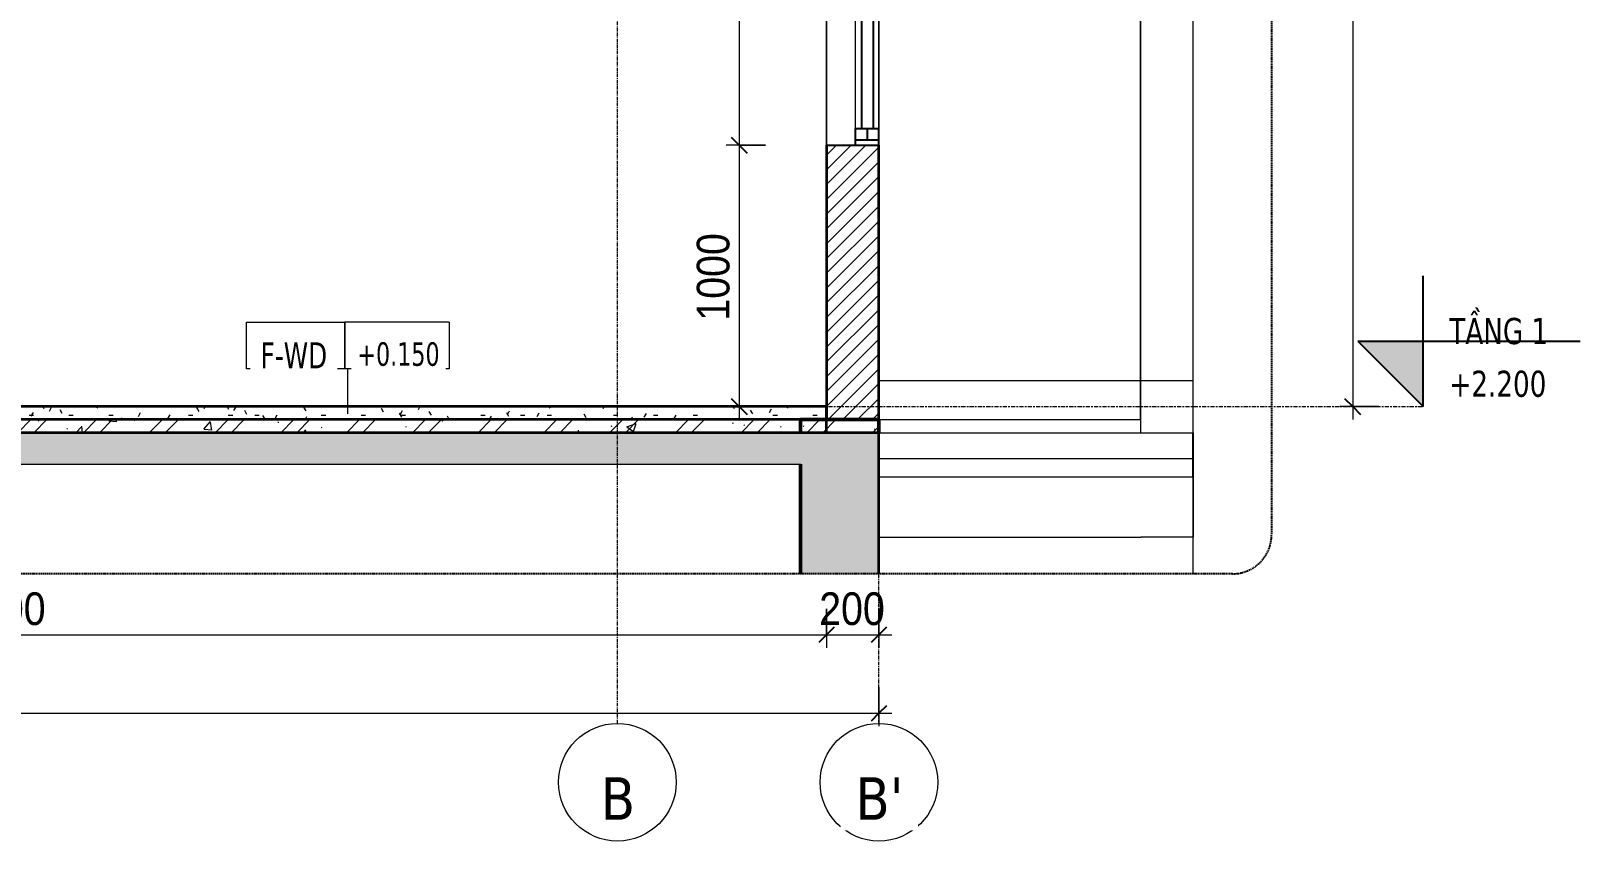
# Model space of a CAD drawing. Header units: millimetres. Extents: x 81424 to 264319, y 405 to 78637.
# Drawn here: x 130816 to 136740, y 538 to 3637 of the extents above; entities that cross this region are included whole.
import ezdxf

# ---------------------------------------------------------------- set-up
doc = ezdxf.new("R2010")
doc.units = ezdxf.units.MM
for name, pattern in [('Centre', [31.75, 6.35, -4.7625, 15.875, -4.7625]), ('Grid Line', [22.225, 12.7, -3.175, 3.175, -3.175]), ('Hidden', [7.14375, 4.7625, -2.38125])]:
    doc.linetypes.add(name, pattern=pattern)
for name, color, linetype, lineweight in [('0-6', 130, 'Continuous', 5), ('A-ANNO-DIMS', 211, 'Continuous', 9), ('A-ANNO-DIMS-50', 211, 'Continuous', 9), ('A-DETL-GENF', 92, 'Continuous', 18), ('A-DETL-GENF-4', 92, 'Hidden', 25), ('A-DETL-GENF-5', 9, 'Continuous', 18), ('A-DETL-MEDM', 33, 'Continuous', 35), ('A-DETL-THIN', 151, 'Continuous', 18), ('A-FLOR-2', 7, 'Continuous', 18), ('A-FLOR-FNSH-1', 250, 'Continuous', 35), ('A-FLOR-IDEN', 11, 'Continuous', 9), ('A-FLOR-LEVL', 51, 'Continuous', 9), ('A-FLOR-LEVL-1', 51, 'Continuous', 25), ('A-FLOR-LEVL-2', 51, 'Centre', 9), ('A-FLOR-PATT-1', 253, 'Continuous', 18), ('A-FLOR-PATT-3', 67, 'Continuous', 18), ('A-GLAZ', 151, 'Continuous', 18), ('A-GLAZ-1', 151, 'Continuous', 25), ('A-WALL', 113, 'Continuous', 18), ('A-WALL-2', 250, 'Continuous', 35), ('A-WALL-3', 7, 'Continuous', 18), ('A-WALL-PATT-2', 111, 'Continuous', 18), ('S-BEAM-1', 71, 'Continuous', 5), ('S-BEAM-2', 7, 'Continuous', 18), ('S-BEAM-3', 90, 'Continuous', 50), ('S-COLS', 52, 'Continuous', 18), ('S-GRID-1', 1, 'Grid Line', 9), ('S-GRID-IDEN', 1, 'Continuous', 9)]:
    doc.layers.add(name, color=color, linetype=linetype, lineweight=lineweight)
doc.styles.add('Tahoma', font='tahoma.ttf', dxfattribs={"width": 0.8, "height": 100})
doc.styles.add('Tahoma_1', font='tahoma.ttf', dxfattribs={"width": 0.8, "height": 90})
doc.styles.add('Tahoma_B', font='tahomabd.ttf', dxfattribs={"height": 162.5})
doc.styles.add('Tahoma_B_1', font='tahomabd.ttf', dxfattribs={"width": 0.85, "height": 100})
doc.styles.add('UTM Avo', font='', dxfattribs={"width": 0.9, "height": 125})
doc.styles.get('UTM Avo').set_extended_font_data('UTM Avo')
doc.dimstyles.new('1_Dim_chi_tiet_2_5', dxfattribs={"dimscale": 304.8, "dimtxt": 124.912619, "dimasz": 0.19685, "dimexe": 0.164042, "dimexo": 0.0625, "dimgap": 0.016404, "dimtad": 1, "dimdec": 0, "dimrnd": 5, "dimzin": 0, "dimdsep": 46, "dimtxsty": 'UTM Avo', "dimblk1": 'OBLIQUE', "dimblk2": 'OBLIQUE', "dimsah": 1, "dimcen": 0.09, "dimdle": 0.164042, "dimazin": 0, "dimtfac": 1, "dimtdec": 4, "dimtix": 1, "dimtmove": 0, "dimatfit": 3, "dimfxl": 0.328084, "dimfxlon": 1, "dimtvp": 1, "dimtolj": 1, "dimtzin": 0, "dimarcsym": 2})
pattern_1 = [(50, (-28703.14, 15375), (364.368, -31.878), [38.1, -419.1]), (355, (-28703.14, 15375), (-70.486, 382.113), [30.48, -335.28]), (100.451, (-28672.78, 15372.34), (293.885, 350.233), [32.38, -356.18]), (46.184, (-28703.14, 15476.6), (542.158, -84.086), [57.15, -628.65]), (96.636, (-28657.96, 15469.6), (474.805, 494.855), [48.57, -534.27]), (351.184, (-28703.14, 15476.6), (474.81, 494.85), [45.72, -502.92]), (21, (-28652.34, 15451.2), (303.2285, -204.5305), [38.1, -419.1]), (326, (-28652.34, 15451.2), (123.604, 368.376), [30.48, -335.28]), (71.451, (-28627.07, 15434.16), (426.834, 163.843), [32.38, -356.18]), (37.5, (-28703.14, 15375), (6.1766, 169.1102), [3.353, -327.863, 3.353, -337.007, -336.55]), (37.5, (-28703.14, 15375), (6.1766, 169.1102), [-671.576, 3.353, -333.197]), (7.5, (-28703.14, 15375), (133.6389, 200.3615), [3.353, -190.703, 3.353, -320.243, -128.27]), (7.5, (-28703.14, 15375), (133.6389, 200.3615), [-517.652, 3.353, -124.917]), (327.5, (-28816.43, 15375), (271.1818, -11.4584), [3.353, -123.647, 3.353, -392.887, -525.78]), (327.5, (-28816.43, 15375), (271.1818, -11.4584), [-523.24, 3.353, -522.427]), (317.5, (-28867.23, 15375), (296.2585, 50.853), [3.353, -161.747, 3.353, -259.791, -373.38]), (317.5, (-28867.23, 15375), (296.2585, 50.853), [-428.244, 3.353, -370.027]), (45, (-28703.14, 15375), (-125.7236, 125.7236), []), (45, (-28703.14, 15565.5), (-125.7236, 125.7236), [])]

# ---------------------------------------------------------------- blocks, each defined once
blk = doc.blocks.new('NCV_TKTC_KET CAU_rvt-4-TKCS_CĂN HỘ LOẠI 4 - MẶT CẮT 3')
at = {"layer": 'A-FLOR-PATT-1'}
h = blk.add_hatch(dxfattribs=at)
h.set_pattern_fill('FP_10', color=256, style=0, pattern_type=2)
h.set_pattern_definition(pattern_1)
h.paths.add_polyline_path([(-24846.9, 2100), (-24536.9, 2100), (-24536.9, 2150), (-28537.4, 2150), (-28537.4, 2100), (-25492.7, 2100)])
h = blk.add_hatch(dxfattribs=at)
h.set_pattern_fill('FP_10', color=256, style=0, pattern_type=2)
h.set_pattern_definition(pattern_1)
h.paths.add_polyline_path([(-24846.9, 2100), (-24536.9, 2100), (-24536.9, 2150), (-28537.4, 2150), (-28537.4, 2100), (-25492.7, 2100)])
at = {"layer": 'S-BEAM-1'}
blk.add_hatch(color=256, dxfattribs=at).paths.add_polyline_path([(-24836.9, 1560), (-24835.2, 1560), (-24835.2, 1980), (-24836.9, 1980), (-24836.9, 1750)])
at = {"layer": 'A-FLOR-2'}
for p, q in [((-24536.9, 2100), (-23336.9, 2100)), ((-23336.9, 1930), (-23336.9, 2100)), ((-23336.9, 1930), (-24536.9, 1930))]:
    blk.add_line(p, q, dxfattribs=at)
at = {"layer": 'A-FLOR-FNSH-1'}
for p, q in [((-24536.9, 2150), (-28537.4, 2150)), ((-24536.9, 2100), (-24536.9, 2150))]:
    blk.add_line(p, q, dxfattribs=at)
at = {"layer": 'S-BEAM-2'}
for p, q in [((-24536.9, 2300), (-23335.3, 2300)), ((-23335.3, 2100), (-23335.3, 2300)), ((-23335.3, 2100), (-23335.3, 1700)), ((-24536.9, 1700), (-23535.3, 1700)), ((-23335.3, 1700), (-23535.3, 1700))]:
    blk.add_line(p, q, dxfattribs=at)
at = {"layer": 'S-BEAM-3'}
for p, q in [((-24536.9, 2150), (-24836.9, 2150)), ((-24836.9, 2150), (-24836.9, 2100)), ((-24536.9, 2100), (-24536.9, 2150)), ((-24836.9, 1980), (-24836.9, 1560))]:
    blk.add_line(p, q, dxfattribs=at)
blk = doc.blocks.new('NCV_TKTC_TANG 1_rvt-4-TKCS_CĂN HỘ LOẠI 4 - MẶT CẮT 3')
at = {"layer": 'A-FLOR-PATT-3'}
h = blk.add_hatch(dxfattribs=at)
h.set_pattern_fill('FP_11', color=256, style=0, pattern_type=2)
h.set_pattern_definition([(0, (-28703.143, 15375), (203.2, 50.8), [16.764, -135.636, 16.764, -135.636, -812.8]), (0, (-28703.143, 15375), (203.2, 50.8), [-304.8, 16.764, -288.036, 16.764, -135.636, -355.6]), (0, (-28703.143, 15375), (203.2, 50.8), [-762, 16.764, -84.836, 16.764, -237.236]), (120, (-28626.943, 15400.4), (-145.59409, 150.57636), [16.764, -135.636, 16.764, -135.636, -812.8]), (120, (-28626.943, 15400.4), (-145.59409, 150.57636), [-304.8, 16.764, -288.036, 16.764, -135.636, -355.6]), (120, (-28626.943, 15400.4), (-145.59409, 150.57636), [-762, 16.764, -84.836, 16.764, -237.236]), (240, (-28601.543, 15502), (-57.60591, -201.37636), [16.764, -135.636, 16.764, -135.636, -812.8]), (240, (-28601.543, 15502), (-57.60591, -201.37636), [-304.8, 16.764, -288.036, 16.764, -135.636, -355.6]), (240, (-28601.543, 15502), (-57.60591, -201.37636), [-762, 16.764, -84.836, 16.764, -237.236])])
h.paths.add_polyline_path([(-24736.9, 2150), (-24737.4, 2200), (-28536.9, 2200), (-28536.9, 2150), (-24737.4, 2150)])
at = {"layer": 'A-FLOR-FNSH-1'}
for p, q in [((-24736.9, 2200), (-28536.9, 2200)), ((-24736.9, 2100), (-24736.9, 2200))]:
    blk.add_line(p, q, dxfattribs=at)
at = {"layer": 'A-WALL-3'}
blk.add_line((-24737.4, 2200), (-24737.4, 4950), dxfattribs=at)
blk = doc.blocks.new('1_FAMILY RVT - W01-WxH 1400x1400xmm-389822-TKCS_CĂN HỘ LOẠI 4 - MẶT CẮT 3')
at = {"layer": 'A-GLAZ'}
for p, q in [((-24736.9, 4600), (-24736.9, 3200)), ((-24536.9, 3200), (-24536.9, 4600)), ((-24625.8, 3263.5), (-24625.8, 4536.5)), ((-24536.9, 4536.5), (-24536.9, 3263.5))]:
    blk.add_line(p, q, dxfattribs=at)
at = {"layer": 'A-GLAZ-1'}
for p, q in [((-24536.9, 4600), (-24736.9, 4600)), ((-24625.8, 4600), (-24625.8, 4536.5)), ((-24625.8, 4581), (-24536.9, 4581)), ((-24581.4, 4536.5), (-24581.4, 4581)), ((-24536.9, 4600), (-24536.9, 4536.5)), ((-24625.8, 4536.5), (-24536.9, 4536.5)), ((-24603.6, 4536.5), (-24603.6, 3263.5)), ((-24559.2, 4536.5), (-24559.2, 3263.5)), ((-24625.8, 3200), (-24625.8, 3263.5)), ((-24625.8, 3263.5), (-24536.9, 3263.5)), ((-24581.4, 3263.5), (-24581.4, 3219.1)), ((-24536.9, 3200), (-24536.9, 3263.5)), ((-24736.9, 3200), (-24536.9, 3200)), ((-24536.9, 3219.1), (-24625.8, 3219.1))]:
    blk.add_line(p, q, dxfattribs=at)
blk = doc.blocks.new('BORDER VIEW - BORDER VIEW-2585575-TKCS_CĂN HỘ LOẠI 4 - MẶT CẮT 3')
at = {"layer": 'A-DETL-GENF-4'}
for p, q in [((-23035.2, 5952.9), (-23035.2, 1710)), ((-23185.2, 1560), (-34047.4, 1560))]:
    blk.add_line(p, q, dxfattribs=at)
blk.add_arc((-23185.2, 1710), 150, 270, 0, dxfattribs=at)
blk = doc.blocks.new('Level - CAO ĐỘ LEVEL-350587-TKCS_CĂN HỘ LOẠI 4 - MẶT CẮT 3')
at = {"layer": 'A-FLOR-LEVL'}
blk.add_hatch(color=256, dxfattribs=at).paths.add_polyline_path([(-22455.8, 2450), (-22455.8, 2200), (-22705.8, 2450)])
at = {"layer": 'A-FLOR-LEVL-1'}
for p, q in [((-22455.8, 2200), (-22455.8, 2700)), ((-22705.8, 2450), (-22455.8, 2200)), ((-22705.8, 2450), (-21855.8, 2450))]:
    blk.add_line(p, q, dxfattribs=at)
blk = doc.blocks.new('Grid - M_Grid Head - Circle-353313-TKCS_CĂN HỘ LOẠI 4 - MẶT CẮT 3')
at = {"layer": 'S-GRID-IDEN'}
blk.add_circle((-25536.9, 762.8), 225, dxfattribs=at)
blk = doc.blocks.new('DIMBLOCK80-TKCS_CĂN HỘ LOẠI 4 - MẶT CẮT 3')
at = {"layer": 'A-ANNO-DIMS-50', "lineweight": 25}
for p, q in [((133524.7, 4600), (133494.7, 4630)), ((133524.7, 4600), (133554.7, 4570)), ((133524.7, 3200), (133494.7, 3230)), ((133524.7, 3200), (133554.7, 3170))]:
    blk.add_line(p, q, dxfattribs=at)
at = {"layer": 'A-ANNO-DIMS-50'}
for p, q in [((133524.7, 4650), (133524.7, 3200)), ((133624.7, 4600), (133474.7, 4600)), ((133524.7, 4600), (133624.7, 4600)), ((133624.7, 3200), (133474.7, 3200)), ((133524.7, 3200), (133624.7, 3200))]:
    blk.add_line(p, q, dxfattribs=at)
at = {"layer": 'A-ANNO-DIMS-50', "color": 0, "insert": (133362.4, 3728.8), "char_height": 125, "width": 410.824, "attachment_point": 1, "rotation": 90, "line_spacing_factor": 1.110334, "style": 'UTM Avo'}
blk.add_mtext('1400', dxfattribs=at)
blk = doc.blocks.new('_Oblique')
at = {"color": 0, "linetype": 'ByBlock', "lineweight": -2}
blk.add_line((-0.5, -0.5), (0.5, 0.5), dxfattribs=at)
blk = doc.blocks.new('DIMBLOCK81-TKCS_CĂN HỘ LOẠI 4 - MẶT CẮT 3')
at = {"layer": 'A-ANNO-DIMS-50'}
for p, q in [((133624.7, 3200), (133474.7, 3200)), ((133524.7, 3200), (133524.7, 2150)), ((133524.7, 3200), (133624.7, 3200)), ((133624.7, 2200), (133474.7, 2200)), ((133524.7, 2200), (133624.7, 2200))]:
    blk.add_line(p, q, dxfattribs=at)
at = {"layer": 'A-ANNO-DIMS-50', "lineweight": 25}
for p, q in [((133524.7, 3200), (133494.7, 3230)), ((133524.7, 3200), (133554.7, 3170)), ((133524.7, 2200), (133494.7, 2230)), ((133524.7, 2200), (133554.7, 2170))]:
    blk.add_line(p, q, dxfattribs=at)
at = {"layer": 'A-ANNO-DIMS-50', "color": 0, "insert": (133362.4, 2528.8), "char_height": 125, "width": 410.824, "attachment_point": 1, "rotation": 90, "line_spacing_factor": 1.110334, "style": 'UTM Avo'}
blk.add_mtext('1000', dxfattribs=at)
blk = doc.blocks.new('DIMBLOCK85-TKCS_CĂN HỘ LOẠI 4 - MẶT CẮT 3')
at = {"layer": 'A-ANNO-DIMS-50'}
for p, q in [((127558.8, 1426.8), (127558.8, 1276.8)), ((127558.8, 1326.8), (127558.8, 1426.8)), ((133858.8, 1426.8), (133858.8, 1276.8)), ((133858.8, 1326.8), (133858.8, 1426.8)), ((127558.8, 1326.8), (133858.8, 1326.8))]:
    blk.add_line(p, q, dxfattribs=at)
at = {"layer": 'A-ANNO-DIMS-50', "lineweight": 25}
for p, q in [((127558.8, 1326.8), (127528.8, 1296.8)), ((127558.8, 1326.8), (127588.8, 1356.8)), ((133858.8, 1326.8), (133828.8, 1296.8)), ((133858.8, 1326.8), (133888.8, 1356.8))]:
    blk.add_line(p, q, dxfattribs=at)
at = {"layer": 'A-ANNO-DIMS-50', "color": 0, "insert": (130537.7, 1489.2), "char_height": 125, "width": 410.824, "attachment_point": 1, "line_spacing_factor": 1.110334, "style": 'UTM Avo'}
blk.add_mtext('6300', dxfattribs=at)
blk = doc.blocks.new('DIMBLOCK86-TKCS_CĂN HỘ LOẠI 4 - MẶT CẮT 3')
at = {"layer": 'A-ANNO-DIMS-50'}
for p, q in [((133858.8, 1426.8), (133858.8, 1276.8)), ((133858.8, 1326.8), (133858.8, 1426.8)), ((134058.8, 1426.8), (134058.8, 1276.8)), ((134058.8, 1326.8), (134058.8, 1426.8)), ((133858.8, 1326.8), (134108.8, 1326.8))]:
    blk.add_line(p, q, dxfattribs=at)
at = {"layer": 'A-ANNO-DIMS-50', "lineweight": 25}
for p, q in [((133858.8, 1326.8), (133828.8, 1296.8)), ((133858.8, 1326.8), (133888.8, 1356.8)), ((134058.8, 1326.8), (134028.8, 1296.8)), ((134058.8, 1326.8), (134088.8, 1356.8))]:
    blk.add_line(p, q, dxfattribs=at)
at = {"layer": 'A-ANNO-DIMS-50', "color": 0, "insert": (133830.5, 1489.2), "char_height": 125, "width": 308.118, "attachment_point": 1, "line_spacing_factor": 1.110334, "style": 'UTM Avo'}
blk.add_mtext('200', dxfattribs=at)
blk = doc.blocks.new('DIMBLOCK87-TKCS_CĂN HỘ LOẠI 4 - MẶT CẮT 3')
at = {"layer": 'A-ANNO-DIMS-50'}
for p, q in [((125058.8, 1126.8), (125058.8, 976.8)), ((125058.8, 1026.8), (125058.8, 1126.8)), ((134058.8, 1126.8), (134058.8, 976.8)), ((134058.8, 1026.8), (134058.8, 1126.8)), ((125008.8, 1026.8), (134108.8, 1026.8))]:
    blk.add_line(p, q, dxfattribs=at)
at = {"layer": 'A-ANNO-DIMS-50', "lineweight": 25}
for p, q in [((125058.8, 1026.8), (125028.8, 996.8)), ((125058.8, 1026.8), (125088.8, 1056.8)), ((134058.8, 1026.8), (134028.8, 996.8)), ((134058.8, 1026.8), (134088.8, 1056.8))]:
    blk.add_line(p, q, dxfattribs=at)
at = {"layer": 'A-ANNO-DIMS-50', "color": 0, "insert": (129387.7, 1189.2), "char_height": 125, "width": 410.824, "attachment_point": 1, "line_spacing_factor": 1.110334, "style": 'UTM Avo'}
blk.add_mtext('9000', dxfattribs=at)
blk = doc.blocks.new('DIMBLOCK88-TKCS_CĂN HỘ LOẠI 4 - MẶT CẮT 3')
at = {"layer": 'A-ANNO-DIMS-50', "lineweight": 25}
for p, q in [((135871.1, 5600), (135841.1, 5630)), ((135871.1, 5600), (135901.1, 5570)), ((135871.1, 2200), (135841.1, 2230)), ((135871.1, 2200), (135901.1, 2170))]:
    blk.add_line(p, q, dxfattribs=at)
at = {"layer": 'A-ANNO-DIMS-50'}
for p, q in [((135871.1, 5650), (135871.1, 2150)), ((135971.1, 5600), (135821.1, 5600)), ((135871.1, 5600), (135971.1, 5600)), ((135971.1, 2200), (135821.1, 2200)), ((135871.1, 2200), (135971.1, 2200))]:
    blk.add_line(p, q, dxfattribs=at)
at = {"layer": 'A-ANNO-DIMS-50', "color": 0, "insert": (135708.7, 3728.8), "char_height": 125, "width": 410.824, "attachment_point": 1, "rotation": 90, "line_spacing_factor": 1.110334, "style": 'UTM Avo'}
blk.add_mtext('3400', dxfattribs=at)
blk = doc.blocks.new('TAG SAN - TTG - TAG FFL-4075299-TKCS_CĂN HỘ LOẠI 4 - MẶT CẮT 3')
at = {"layer": 'A-FLOR-IDEN'}
for p, q in [((-26955.6, 2344.4), (-26955.6, 2523.2)), ((-26955.6, 2523.2), (-26579.7, 2523.2)), ((-26579.7, 2523.2), (-26579.7, 2344.4)), ((-26179.7, 2523.2), (-26579.7, 2523.2)), ((-26579.7, 2344.4), (-26579.7, 2523.2)), ((-26179.7, 2523.2), (-26179.7, 2344.4)), ((-26579.7, 2344.4), (-26955.6, 2344.4)), ((-26179.7, 2344.4), (-26579.7, 2344.4))]:
    blk.add_line(p, q, dxfattribs=at)

msp = doc.modelspace()

# ---------------------------------------------------------------- hatches: boundary and pattern name
at = {"layer": 'A-DETL-GENF-5'}
h = msp.add_hatch(dxfattribs=at)
h.set_pattern_fill('FP_10', color=256, style=0, pattern_type=2)
h.set_pattern_definition([(50, (129892.64, 15375), (364.368, -31.878), [38.1, -419.1]), (355, (129892.64, 15375), (-70.486, 382.113), [30.48, -335.28]), (100.451, (129923, 15372.34), (293.885, 350.233), [32.38, -356.18]), (46.184, (129892.64, 15476.6), (542.158, -84.086), [57.15, -628.65]), (96.636, (129937.8, 15469.6), (474.805, 494.855), [48.57, -534.27]), (351.184, (129892.64, 15476.6), (474.81, 494.85), [45.72, -502.92]), (21, (129943.44, 15451.2), (303.2285, -204.5305), [38.1, -419.1]), (326, (129943.44, 15451.2), (123.604, 368.376), [30.48, -335.28]), (71.451, (129968.7, 15434.16), (426.834, 163.843), [32.38, -356.18]), (37.5, (129892.64, 15375), (6.1766, 169.1102), [3.353, -327.863, 3.353, -337.007, -336.55]), (37.5, (129892.64, 15375), (6.1766, 169.1102), [-671.576, 3.353, -333.197]), (7.5, (129892.64, 15375), (133.6389, 200.3615), [3.353, -190.703, 3.353, -320.243, -128.27]), (7.5, (129892.64, 15375), (133.6389, 200.3615), [-517.652, 3.353, -124.917]), (327.5, (129779.36, 15375), (271.1818, -11.4584), [3.353, -123.647, 3.353, -392.887, -525.78]), (327.5, (129779.36, 15375), (271.1818, -11.4584), [-523.24, 3.353, -522.427]), (317.5, (129728.56, 15375), (296.2585, 50.853), [3.353, -161.747, 3.353, -259.791, -373.38]), (317.5, (129728.56, 15375), (296.2585, 50.853), [-428.244, 3.353, -370.027]), (45, (129892.64, 15375), (-125.7236, 125.7236), []), (45, (129892.64, 15565.5), (-125.7236, 125.7236), [])])
h.paths.add_polyline_path([(134056.3, 1560), (134058.8, 1560), (134058.8, 2100), (125058.8, 2100), (125058.5, 2130), (124398.4, 2130), (124398.4, 1960), (125060.5, 1960), (125060.5, 1700), (125660.5, 1700), (125660.5, 1930), (129560.9, 1930), (129560.9, 1750), (129760.9, 1750), (129760.9, 1930), (130058.4, 1930), (130058.4, 1980), (133760.6, 1980), (133760.6, 1560), (134051.9, 1560)])
h.paths.add_polyline_path([(133760.6, 4950), (134058.8, 4950), (134058.8, 5500), (125058.8, 5500), (125058.8, 5530), (124398.4, 5530), (124398.4, 5360), (125060.5, 5360), (125060.5, 5100), (125660.5, 5100), (125660.5, 5330), (129560.9, 5330), (129560.9, 5150), (129760.9, 5150), (129760.9, 5330), (130058.4, 5330), (130058.4, 5385), (133760.6, 5385), (133760.6, 5379.4)])
at = {"layer": 'A-WALL-PATT-2'}
h = msp.add_hatch(dxfattribs=at)
h.set_pattern_fill('FP_9', color=256, style=0, pattern_type=2)
h.set_pattern_definition([(45, (129892.642, 15375), (-28.28427, 28.28427), [])])
h.paths.add_polyline_path([(133907, 2150), (134058.8, 2150), (134058.8, 3200), (133858.8, 3200), (133858.8, 2150)])
h.paths.add_polyline_path([(133858.8, 4600), (134058.8, 4600), (134058.8, 4950), (133858.8, 4950)])

# ---------------------------------------------------------------- linework, layer by layer
at = {"layer": 'A-DETL-MEDM'}
for p, q in [((134058.8, 2100), (125058.8, 2100)), ((134058.8, 1560), (134058.8, 2100)), ((133760.6, 1980), (133760.6, 1560))]:
    msp.add_line(p, q, dxfattribs=at)
at = {"layer": 'A-DETL-THIN'}
msp.add_line((130058.4, 1980), (133760.6, 1980), dxfattribs=at)
at = {"layer": 'A-FLOR-IDEN'}
msp.add_line((132028.1, 2172.7), (132028.1, 2344.4), dxfattribs=at)
at = {"layer": 'A-FLOR-LEVL-2'}
msp.add_line((124171.1, 2200), (136140, 2200), dxfattribs=at)
at = {"layer": 'A-WALL'}
for p, q in [((135058.8, 2150), (135058.8, 5380)), ((134058.8, 2150), (135058.8, 2150)), ((135260.5, 2000), (134058.8, 2000)), ((135260.5, 1560), (135260.5, 2000))]:
    msp.add_line(p, q, dxfattribs=at)
at = {"layer": 'A-WALL-2'}
for p, q in [((133858.8, 3200), (133858.8, 2150)), ((134058.8, 2150), (134058.8, 3200)), ((133858.8, 2150), (134058.8, 2150))]:
    msp.add_line(p, q, dxfattribs=at)
at = {"layer": 'S-COLS'}
for p, q in [((135058.8, 5380), (135058.8, 2150)), ((135258.8, 5380), (135258.8, 2100)), ((135058.8, 2150), (135058.8, 2100)), ((135058.8, 2100), (135258.8, 2100))]:
    msp.add_line(p, q, dxfattribs=at)
at = {"layer": 'S-GRID-1'}
for p, q in [((133058.8, 2237.8), (133058.8, 5486.4)), ((134058.8, 2237.8), (134058.8, 5486.4)), ((133058.8, 987.8), (133058.8, 2237.8)), ((134058.8, 987.8), (134058.8, 2237.8))]:
    msp.add_line(p, q, dxfattribs=at)

# ---------------------------------------------------------------- block references
at = {"layer": '0-6'}
for name in ['NCV_TKTC_KET CAU_rvt-4-TKCS_CĂN HỘ LOẠI 4 - MẶT CẮT 3', 'NCV_TKTC_TANG 1_rvt-4-TKCS_CĂN HỘ LOẠI 4 - MẶT CẮT 3']:
    msp.add_blockref(name, (158595.8, 0), dxfattribs=at)
at = {"layer": 'A-DETL-GENF'}
msp.add_blockref('BORDER VIEW - BORDER VIEW-2585575-TKCS_CĂN HỘ LOẠI 4 - MẶT CẮT 3', (158595.8, 0), dxfattribs=at)
at = {"layer": 'A-FLOR-IDEN'}
msp.add_blockref('TAG SAN - TTG - TAG FFL-4075299-TKCS_CĂN HỘ LOẠI 4 - MẶT CẮT 3', (158595.8, 0), dxfattribs=at)
at = {"layer": 'A-FLOR-LEVL-1'}
msp.add_blockref('Level - CAO ĐỘ LEVEL-350587-TKCS_CĂN HỘ LOẠI 4 - MẶT CẮT 3', (158595.8, 0), dxfattribs=at)
at = {"layer": 'A-GLAZ'}
msp.add_blockref('1_FAMILY RVT - W01-WxH 1400x1400xmm-389822-TKCS_CĂN HỘ LOẠI 4 - MẶT CẮT 3', (158595.8, 0), dxfattribs=at)
at = {"layer": 'S-GRID-IDEN'}
for p in [(158595.8, 0), (159595.8, 0)]:
    msp.add_blockref('Grid - M_Grid Head - Circle-353313-TKCS_CĂN HỘ LOẠI 4 - MẶT CẮT 3', p, dxfattribs=at)

# ---------------------------------------------------------------- texts
at = {"layer": 'A-FLOR-LEVL', "char_height": 100, "line_spacing_factor": 0.996129, "style": 'Tahoma_B_1'}
for s, insert, width, attachment_point in [('\\pt510,1020,1530,2040,2550,3060,3570,4080,4590,5100,5610,6120,6630,7140,7650,8160,8670,9180,9690,10200,10710,11220,11730,12240,12750,13260,13770,14280,14790,15300,15810,16320;TẦNG 1', (136240.2, 2437.2), 452.625, 7), ('\\pt212.5,425,637.5,850,1062.5,1275,1487.5,1700,1912.5,2125,2337.5,2550,2762.5,2975,3187.5,3400,3612.5,3825,4037.5,4250,4462.5,4675,4887.5,5100,5312.5,5525,5737.5,5950,6162.5,6375,6587.5,6800;+2.200', (136240.2, 2337.5), 441.575, 1)]:
    msp.add_mtext(s, dxfattribs=dict(at, insert=insert, width=width, attachment_point=attachment_point))

# ---------------------------------------------------------------- dimensions: what is measured, and where the dimension line sits
at = {"layer": 'A-ANNO-DIMS'}
for base, p1, p2, override, picture, middle in [((135871.1, 2200), (135971.1, 5600), (135971.1, 2200), {"dimpost": '<>', "dimfxl": 3400}, 'DIMBLOCK88-TKCS_CĂN HỘ LOẠI 4 - MẶT CẮT 3', (135801.4, 3900)), ((133524.7, 3200), (133624.7, 4600), (133624.7, 3200), {"dimpost": '<>', "dimfxl": 1400}, 'DIMBLOCK80-TKCS_CĂN HỘ LOẠI 4 - MẶT CẮT 3', (133455.1, 3900)), ((133524.7, 2200), (133624.7, 3200), (133624.7, 2200), {"dimpost": '<>', "dimfxl": 1000}, 'DIMBLOCK81-TKCS_CĂN HỘ LOẠI 4 - MẶT CẮT 3', (133455.1, 2700))]:
    dim = msp.add_linear_dim(base=base, p1=p1, p2=p2, angle=90, dimstyle='1_Dim_chi_tiet_2_5', override=override, dxfattribs=at)
    dim.commit()
    dim.dimension.update_dxf_attribs({"geometry": picture, "text_midpoint": middle})
for base, p1, p2, override, picture, middle in [((133858.8, 1326.8), (127558.8, 1426.8), (133858.8, 1426.8), {"dimpost": '<>', "dimfxl": 6300}, 'DIMBLOCK85-TKCS_CĂN HỘ LOẠI 4 - MẶT CẮT 3', (130708.8, 1396.5)), ((134058.8, 1326.8), (133858.8, 1426.8), (134058.8, 1426.8), {"dimpost": '<>', "dimfxl": 200}, 'DIMBLOCK86-TKCS_CĂN HỘ LOẠI 4 - MẶT CẮT 3', (133958.8, 1396.5)), ((134058.8, 1026.8), (125058.8, 1126.8), (134058.8, 1126.8), {"dimpost": '<>', "dimfxl": 9000}, 'DIMBLOCK87-TKCS_CĂN HỘ LOẠI 4 - MẶT CẮT 3', (129558.8, 1096.5))]:
    dim = msp.add_linear_dim(base=base, p1=p1, p2=p2, dimstyle='1_Dim_chi_tiet_2_5', override=override, dxfattribs=at)
    dim.commit()
    dim.dimension.update_dxf_attribs({"geometry": picture, "text_midpoint": middle})

# ---------------------------------------------------------------- next in the draw order: texts
at = {"layer": 'A-FLOR-IDEN', "attachment_point": 5, "line_spacing_factor": 0.996129, "bg_fill": 3, "box_fill_scale": 1.25, "bg_fill_color": 256, "bg_fill_true_color": 13158600, "bg_fill_transparency": 0}
for s, insert, char_height, width, style in [('\\pt4,8,12,16,20,24,28,32,36,40,44,48,52,56,60,64,68,72,76,80,84,88,92,96,100,104,108,112,116,120,124,128;F-WD', (131821.7, 2396.2), 100, 283.2, 'Tahoma'), ('\\pt3.9996,8.0001,11.9997,16.0002,19.9998,24.0003,27.9999,32.0004,36,39.9996,44.0001,47.9997,52.0002,55.9998,60.0003,63.9999,68.0004,72,75.9996,80.0001,83.9997,88.0002,91.9998,96.0003,99.9999,104.0004,108,111.9996,116.0001,119.9997,124.0002,127.9998;+0.150', (132221.9, 2400.2), 90, 314.8, 'Tahoma_1')]:
    msp.add_mtext(s, dxfattribs=dict(at, insert=insert, char_height=char_height, width=width, style=style))
at = {"layer": 'S-GRID-IDEN', "char_height": 162.5, "attachment_point": 5, "line_spacing_factor": 0.996129, "style": 'Tahoma_B', "bg_fill": 3, "box_fill_scale": 1.25, "bg_fill_color": 256, "bg_fill_true_color": 13158600, "bg_fill_transparency": 0}
for s, insert, width in [('\\pt634.99962,1269.99925,1905.0005,2540.00013,3174.99975,3809.99937,4445.00062,5080.00025,5714.99987,6349.9995,6985.00075,7620.00037,8255,8889.99962,9524.99925,10160.0005,10795.00013,11429.99975,12064.99938,12700.00063,13335.00025,13969.99988,14604.9995,15240.00075,15875.00038,16510,17144.99963,17779.99925,18415.0005,19050.00013,19684.99975,20319.99938;B', (133060.9, 700.4), 155.5), ("\\pt634.99962,1269.99925,1905.0005,2540.00013,3174.99975,3809.99937,4445.00062,5080.00025,5714.99987,6349.9995,6985.00075,7620.00037,8255,8889.99962,9524.99925,10160.0005,10795.00013,11429.99975,12064.99938,12700.00063,13335.00025,13969.99988,14604.9995,15240.00075,15875.00038,16510,17144.99963,17779.99925,18415.0005,19050.00013,19684.99975,20319.99938;B'", (134060.9, 700.4), 215)]:
    msp.add_mtext(s, dxfattribs=dict(at, insert=insert, width=width))

doc.saveas('drawing.dxf')
